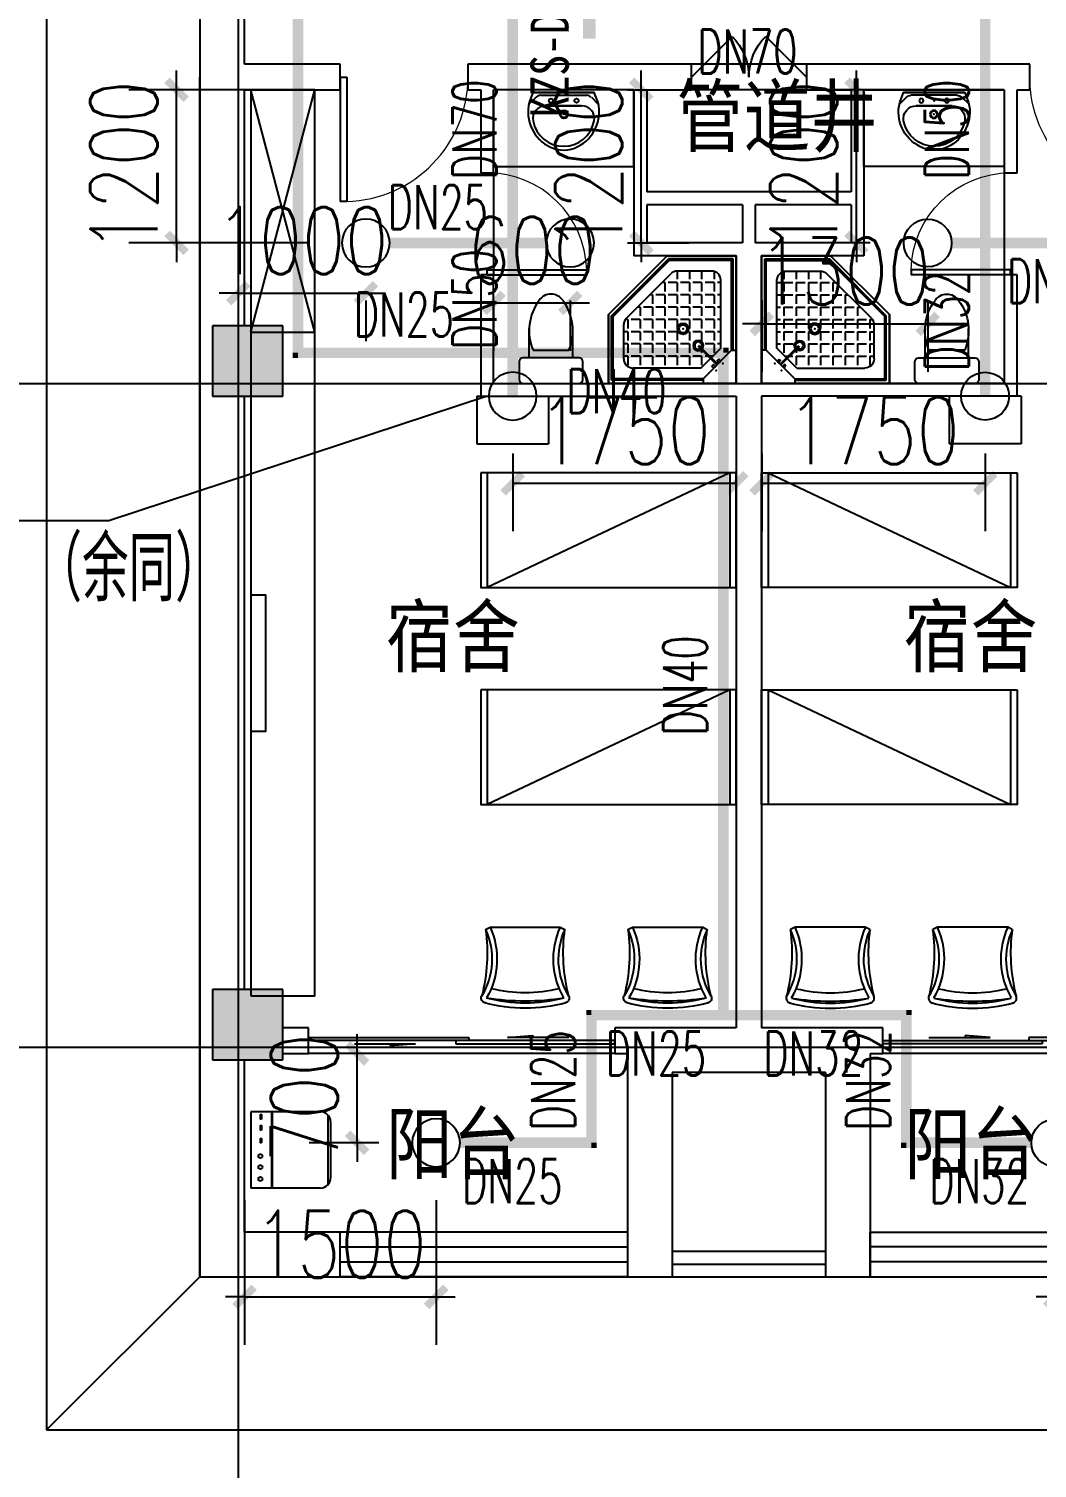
# Model space of a CAD drawing. Extents: x 0 to 2838408, y -923048 to 203859.
# Drawn here: x 2679623 to 2687520, y -270792 to -259514 of the extents above; entities that cross this region are included whole.
import ezdxf
from ezdxf.enums import TextEntityAlignment as Align

# ---------------------------------------------------------------- set-up
doc = ezdxf.new("R2010")
doc.units = 0
doc.header["$LTSCALE"] = 1000
for name, color, linetype in [('A-Fixt', 81, 'Continuous'), ('CLAYER', 7, 'Continuous'), ('COLUMN', 9, 'Continuous'), ('DIM_喷淋', 3, 'Continuous'), ('DOOR_FIRE', 4, 'Continuous'), ('DOTE', 8, 'Continuous'), ('E2-栏杆', 92, 'Continuous'), ('EQUIP_喷头', 7, 'Continuous'), ('GROUND', 2, 'Continuous'), ('PIPE-喷淋', 6, 'Continuous'), ('PIPE-废水', 31, 'Continuous'), ('PUB_HATCH', 8, 'Continuous'), ('PUB_TEXT', 7, 'Continuous'), ('TEXT_喷淋', 7, 'Continuous'), ('TEXT_废水', 7, 'Continuous'), ('TWT_DIM', 3, 'Continuous'), ('WALL', 9, 'Continuous'), ('WINDOW', 4, 'Continuous'), ('XREF', 8, 'Continuous'), ('抗震支吊架', 2, 'Continuous'), ('洁具', 213, 'Continuous'), ('配景', 3, 'Continuous')]:
    doc.layers.add(name, color=color, linetype=linetype)
doc.styles.add('_TCH_DIM', font='SIMPLEX', dxfattribs={"bigfont": 'GBCBIG'})
doc.styles.add('_TCH_DIM_T3', font='SIMPLEX', dxfattribs={"width": 0.75, "bigfont": 'HZTXT'})
doc.styles.add('_TWT_PIPEDN', font='SIMPLEX', dxfattribs={"width": 0.8, "height": 2.3, "bigfont": 'HZTXT'})
doc.styles.add('kzcad', font='', dxfattribs={"width": 0.8})
doc.styles.get("Standard").update_dxf_attribs({"font": 'geniso.shx', "bigfont": 'hztxt.shx'})
doc.styles.get('kzcad').set_extended_font_data('SimSun')
doc.dimstyles.new('_TWT_ARCH&&150', dxfattribs={"dimtxt": 525, "dimasz": 150, "dimexe": 375, "dimexo": 450, "dimgap": 150, "dimtad": 1, "dimdec": 0, "dimzin": 0, "dimdsep": 46, "dimtxsty": '_TCH_DIM_T3', "dimblk": 'ARCHTICK', "dimcen": 0.09, "dimclrt": 7, "dimazin": 2, "dimtfac": 1, "dimtdec": 0, "dimtix": 1, "dimtmove": 2, "dimatfit": 3, "dimfxl": 1, "dimtolj": 1, "dimtzin": 0, "dimarcsym": 0})

# ---------------------------------------------------------------- blocks, each defined once
blk = doc.blocks.new('1F平面-CAD导入_dwg_Drawing4_t3_dwg_$plan$00001613-474159-1F-927810-1F')
at = {"layer": '洁具'}
for p, q in [((-30, 250), (-170, 250)), ((-200, 170), (-430, 170)), ((-260, -140), (-260, 140)), ((-200, -170), (-200, -220)), ((-170, -250), (-30, -250))]:
    blk.add_line(p, q, dxfattribs=at)
for points in [[(-200, 220), (-200, 170), (-200, -170), (-430, -170)], [(0, -220), (0, 220)]]:
    blk.add_lwpolyline(points, dxfattribs=at)
for centre, radius, start, end in [((-170, 220), 30, 90, 180), ((-30, 220), 30, 0, 90), ((-413, -227), 398, 67.4505, 126.6381), ((-590, 0), 110, 123.4509, 236.5491), ((-413, 227), 398, 233.3619, 292.5495), ((-170, -220), 30, 180, 270), ((-30, -220), 30, 270, 0)]:
    blk.add_arc(centre, radius, start, end, dxfattribs=at)
blk = doc.blocks.new('$lvtry$00000169')
at = {"color": 0}
for p, q in [((259, -36), (259, 0)), ((259, -36), (36, -259)), ((259, -24), (976, -24)), ((259, -36), (964, -36)), ((964, -36), (976, -24)), ((964, -36), (964, -525)), ((976, -24), (976, -530)), ((276, -120), (120, -276)), ((144, -151), (291, -298)), ((151, -144), (298, -291)), ((183, -213), (205, -213)), ((220, -213), (243, -213)), ((270, -213), (270, -143)), ((270, -213), (340, -213)), ((276, -120), (808, -120)), ((366, -213), (366, -143)), ((366, -213), (436, -213)), ((462, -213), (462, -143)), ((462, -213), (532, -213)), ((558, -213), (558, -143)), ((558, -213), (628, -213)), ((655, -213), (655, -143)), ((655, -213), (725, -213)), ((751, -213), (751, -143)), ((751, -213), (821, -213)), ((847, -213), (847, -143)), ((847, -213), (880, -213)), ((880, -192), (880, -460)), ((36, -259), (0, -259)), ((24, -259), (24, -976)), ((36, -259), (36, -964)), ((120, -276), (120, -808)), ((120, -309), (147, -309)), ((173, -309), (173, -239)), ((173, -309), (243, -309)), ((173, -405), (173, -335)), ((270, -263), (270, -239)), ((270, -405), (270, -335)), ((334, -309), (340, -309)), ((366, -309), (366, -239)), ((366, -309), (436, -309)), ((366, -405), (366, -335)), ((462, -309), (462, -239)), ((462, -309), (532, -309)), ((462, -405), (462, -335)), ((558, -309), (558, -239)), ((558, -309), (628, -309)), ((558, -405), (558, -335)), ((655, -309), (655, -239)), ((655, -309), (725, -309)), ((655, -405), (655, -335)), ((751, -309), (751, -239)), ((751, -309), (821, -309)), ((751, -405), (751, -335)), ((847, -309), (847, -239)), ((847, -309), (880, -309)), ((847, -405), (847, -335)), ((120, -405), (147, -405)), ((173, -405), (243, -405)), ((173, -501), (173, -431)), ((270, -405), (340, -405)), ((270, -501), (270, -431)), ((366, -405), (379, -405)), ((366, -501), (366, -431)), ((462, -405), (532, -405)), ((462, -501), (462, -431)), ((558, -405), (628, -405)), ((558, -501), (558, -431)), ((655, -405), (725, -405)), ((655, -501), (655, -431)), ((751, -405), (821, -405)), ((751, -501), (751, -431)), ((847, -405), (880, -405)), ((847, -501), (847, -431)), ((120, -501), (147, -501)), ((173, -501), (243, -501)), ((173, -598), (173, -528)), ((270, -501), (340, -501)), ((270, -598), (270, -528)), ((366, -501), (436, -501)), ((366, -598), (366, -528)), ((462, -501), (532, -501)), ((462, -598), (462, -528)), ((859, -511), (511, -859)), ((964, -525), (525, -964)), ((976, -530), (530, -976)), ((558, -501), (628, -501)), ((558, -598), (558, -528)), ((655, -501), (725, -501)), ((655, -598), (655, -528)), ((751, -501), (821, -501)), ((751, -598), (751, -528)), ((847, -501), (867, -501)), ((964, -525), (976, -530)), ((120, -598), (147, -598)), ((173, -598), (243, -598)), ((173, -694), (173, -624)), ((270, -598), (340, -598)), ((270, -694), (270, -624)), ((366, -598), (436, -598)), ((366, -694), (366, -624)), ((462, -598), (532, -598)), ((462, -694), (462, -624)), ((558, -598), (628, -598)), ((558, -694), (558, -624)), ((655, -598), (725, -598)), ((655, -694), (655, -624)), ((751, -598), (773, -598)), ((120, -694), (147, -694)), ((173, -694), (243, -694)), ((173, -790), (173, -720)), ((270, -694), (340, -694)), ((270, -790), (270, -720)), ((366, -694), (436, -694)), ((366, -790), (366, -720)), ((462, -694), (532, -694)), ((462, -790), (462, -720)), ((558, -694), (628, -694)), ((558, -790), (558, -720)), ((655, -694), (676, -694)), ((120, -790), (147, -790)), ((173, -790), (243, -790)), ((173, -878), (173, -816)), ((192, -880), (460, -880)), ((270, -790), (340, -790)), ((270, -880), (270, -816)), ((366, -790), (436, -790)), ((366, -880), (366, -816)), ((462, -790), (532, -790)), ((462, -880), (462, -816)), ((558, -790), (580, -790)), ((36, -964), (24, -976)), ((24, -976), (530, -976)), ((36, -964), (525, -964)), ((525, -964), (530, -976))]:
    blk.add_line(p, q, dxfattribs=at)
blk.add_lwpolyline([(0, 0), (0, -1000), (540, -1000), (1000, -540), (1000, 0)], close=True)
for points in [[(0, 0), (0, -1000)], [(0, 0), (1000, 0)], [(1000, 0), (1000, -540)], [(136, -190), (148, -178), (132, -162), (121, -174)], [(190, -136), (178, -148), (162, -132), (174, -121)], [(1000, -540), (540, -1000)], [(0, -1000), (540, -1000)]]:
    blk.add_lwpolyline(points, close=True, dxfattribs=at)
for radius in [43.8, 31.1]:
    blk.add_circle((416, -428), radius, dxfattribs=at)
for centre, radius, start, end in [((808, -192), 72, 0, 90), ((296, -296), 40.6, 142.583, 128.4197), ((296, -296), 28.6, 145.828, 125.6599), ((808, -460), 72, 315, 0), ((192, -808), 72, 180, 270), ((460, -808), 72, 270, 315)]:
    blk.add_arc(centre, radius, start, end, dxfattribs=at)
for p in [(156, -102, 0), (103, -156, 0), (416, -428, 0)]:
    blk.add_point(p, dxfattribs=at)
blk = doc.blocks.new('$lvtry$00000178')
at = {"color": 0}
for p, q in [((-238, 0), (238, 0)), ((-214, -36), (-272, -91)), ((-180, -23), (180, -23)), ((-142, -105), (140, -105)), ((140, -105), (-142, -105)), ((216, -37), (268, -91))]:
    blk.add_line(p, q, dxfattribs=at)
blk.add_lwpolyline([(-104, -430, 0.224698), (110, -425, 0.348046), (269, -79), (239, 0), (-241, 0), (-271, -79, 0.356844)], format="xyb", close=True, dxfattribs=at)
for centre, radius in [((-100, -65), 16.3), ((100, -65), 16.3), ((1, -172), 31.6)]:
    blk.add_circle(centre, radius, dxfattribs=at)
at = {"color": 0, "lineweight": 13}
blk.add_circle((1, -172), 23, dxfattribs=at)
at = {"color": 0}
for centre, radius, start, end in [((-142, -205), 100, 90, 190.5602), ((-180, -73), 50, 90, 133.181), ((140, -205), 100, 349.4398, 90), ((180, -73), 50, 44.5607, 90), ((-1, -179), 243, 190.5602, 349.4398)]:
    blk.add_arc(centre, radius, start, end, dxfattribs=at)
for p in [(0, -65), (1, -172)]:
    blk.add_point(p, dxfattribs=at)
blk = doc.blocks.new('A$C70365C93')
at = {"layer": '洁具'}
blk.add_lwpolyline([(-1900, 2300), (-1900, 1700), (-800, 1700), (-800, 2300)], close=True, dxfattribs=at)
blk.add_blockref('$lvtry$00000178', (-1350, 2280), dxfattribs=at)
at = {"layer": '洁具', "rotation": 180}
blk.add_blockref('$lvtry$00000169', (0, 0), dxfattribs=at)
at = {"layer": '洁具', "extrusion": (0, 0, -1), "xscale": -1, "zscale": -1, "rotation": 90}
blk.add_blockref('1F平面-CAD导入_dwg_Drawing4_t3_dwg_$plan$00001613-474159-1F-927810-1F', (1450, 0), dxfattribs=at)
blk = doc.blocks.new('单人床')
at = {"layer": 'A-Fixt'}
for p, q in [((47774, 13973), (48674, 13973)), ((47774, 12073), (48674, 13973)), ((47774, 12073), (48674, 12073))]:
    blk.add_line(p, q, dxfattribs=at)
blk.add_lwpolyline([(47774, 14023), (48674, 14023), (48674, 12023), (47774, 12023), (47774, 14023)], dxfattribs=at)
blk = doc.blocks.new('CH_AP01')
for p, q in [((-311, 17), (-275, 0)), ((-275, 0), (275, 0)), ((275, 0), (311, 17))]:
    blk.add_line(p, q)
for centre, radius, start, end in [((-307, 555), 37.8, 100.1859, 202.8359), ((0, -579), 1213, 74.7104, 105.2896), ((0, -579), 1173, 75.0287, 104.9713), ((0, -1278), 1857, 80.611, 99.389), ((307, 555), 37.8, 337.1641, 79.8141), ((-1658, 202), 1360, 352.1659, 14.4283), ((-824, 250), 563, 335.5038, 31.0903), ((-824, 250), 603, 335.5038, 30.2691), ((0, -579), 1093, 75.8767, 104.1233), ((824, 250), 603, 149.7309, 204.4962), ((824, 250), 563, 148.9097, 204.4962), ((1658, 202), 1360, 165.5717, 187.8341)]:
    blk.add_arc(centre, radius, start, end)
blk = doc.blocks.new('A$C61295E98')
at = {"color": 3}
for p, q in [((544, 598), (0, 598)), ((0, 598), (0, 0)), ((161, 598), (161, 0)), ((170, 0), (170, 598)), ((603, 572), (603, 26)), ((624, 518), (624, 80)), ((544, 0), (0, 0))]:
    blk.add_line(p, q, dxfattribs=at)
for points in [[(82, 540), (75, 540), (75, 577), (82, 577)], [(82, 453), (75, 453), (75, 490), (82, 490)], [(82, 353), (75, 353), (75, 389), (82, 389)]]:
    blk.add_lwpolyline(points, close=True, dxfattribs=at)
for centre in [(74, 250), (74, 164), (74, 71)]:
    blk.add_circle(centre, 15.7, dxfattribs=at)
for centre, start, end in [((544, 518), 360, 90), ((544, 80), 270, 0)]:
    blk.add_arc(centre, 80, start, end, dxfattribs=at)
blk = doc.blocks.new('宿舍')
at = {"layer": 'A-Fixt'}
for p, q in [((47854, 13802), (48354, 15702)), ((48354, 13802), (47854, 15702)), ((47854, 13802), (48354, 13802))]:
    blk.add_line(p, q, dxfattribs=at)
for points in [[(47854, 8602), (48354, 8602), (48354, 15702), (47854, 15702)], [(47854, 10676), (47970, 10676), (47970, 11743), (47854, 11743)]]:
    blk.add_lwpolyline(points, close=True, dxfattribs=at)
at = {"xscale": -1, "rotation": 90}
for p in [(63677, 60475), (63677, 58775)]:
    blk.add_blockref('单人床', p, dxfattribs=at)
at = {"layer": 'A-Fixt', "xscale": -1, "rotation": 180}
for p in [(50002, 9140), (51117, 9140)]:
    blk.add_blockref('CH_AP01', p, dxfattribs=at)
at = {"layer": '配景', "color": 252}
blk.add_blockref('A$C61295E98', (47854, 7097), dxfattribs=at)
blk = doc.blocks.new('$DorLib2D$00000116')
at = {"color": 0}
for p, q in [((-0.5, 0), (-0.146, 0.354)), ((0.5, 0), (0.146, 0.354))]:
    blk.add_line(p, q, dxfattribs=at)
for centre, start, end in [((-0.5, 0), 0, 45), ((0.5, 0), 135, 180)]:
    blk.add_arc(centre, 0.5, start, end, dxfattribs=at)
blk = doc.blocks.new('$DorLib2D$00000001')
for p, q in [((0.45, 0.975), (0.5, 0.975)), ((0.45, 0), (0.45, 0.975)), ((0.5, 0), (0.5, 0.975)), ((0.5, 0), (0.45, 0))]:
    blk.add_line(p, q)
at = {"lineweight": 13}
blk.add_arc((0.475, 0), 0.975, 91.4693, 180, dxfattribs=at)
blk = doc.blocks.new('$WINLIB2D$00000001')
at = {"color": 0}
for points in [[(-0.5, 0.5), (-0.5, -0.5)], [(-0.5, 0.5), (0.5, 0.5)], [(0.5, -0.5), (0.5, 0.5)], [(0.5, 0.1667), (-0.5, 0.1667)], [(0.5, -0.1667), (-0.5, -0.1667)], [(-0.5, -0.5), (0.5, -0.5)]]:
    blk.add_lwpolyline(points, dxfattribs=at)
blk = doc.blocks.new('$DorLib2D$00000131')
at = {"color": 0, "linetype": 'Continuous'}
for p, q in [((0.15, 0.125), (0.2319, 0.1973)), ((0.2319, 0.1973), (0.2319, 0.125)), ((-0.5, 0.125), (-0.5, 0)), ((0.0192, 0.125), (-0.5, 0.125)), ((0.0192, 0), (0.0192, 0.125)), ((0.35, 0.125), (0.15, 0.125)), ((-0.5, 0), (0.0192, 0)), ((-0.024, 0), (0.5, 0)), ((-0.024, -0.125), (-0.024, 0)), ((0.5, 0), (0.5, -0.125)), ((-0.35, -0.125), (-0.15, -0.125)), ((-0.2319, -0.1973), (-0.2319, -0.125)), ((-0.15, -0.125), (-0.2319, -0.1973)), ((0.5, -0.125), (-0.024, -0.125))]:
    blk.add_line(p, q, dxfattribs=at)
blk = doc.blocks.new('1F1')
at = {"layer": 'PUB_HATCH'}
for points in [[(2345566.7, -261842.2), (2345016.7, -261842.2), (2345016.7, -262392.2), (2345566.7, -262392.2)], [(2345566.7, -267042.2), (2345016.7, -267042.2), (2345016.7, -267592.2), (2345566.7, -267592.2)]]:
    blk.add_hatch(color=256, dxfattribs=at).paths.add_polyline_path(points)
at = {"layer": 'COLUMN'}
for p, q in [((2345566.7, -261842.2), (2345016.7, -261842.2)), ((2345016.7, -261842.2), (2345016.7, -262392.2)), ((2345566.7, -262392.2), (2345566.7, -261842.2)), ((2345016.7, -262392.2), (2345566.7, -262392.2)), ((2345566.7, -267042.2), (2345016.7, -267042.2)), ((2345016.7, -267042.2), (2345016.7, -267592.2)), ((2345566.7, -267592.2), (2345566.7, -267042.2)), ((2345016.7, -267592.2), (2345566.7, -267592.2))]:
    blk.add_line(p, q, dxfattribs=at)
at = {"layer": 'DOOR_FIRE'}
for p, q in [((2349666.7, -259792.2), (2348766.7, -259792.2)), ((2349666.7, -259992.2), (2348766.7, -259992.2))]:
    blk.add_line(p, q, dxfattribs=at)
at = {"layer": 'DOTE'}
for p, q in [((2345216.7, -187892.2), (2345216.7, -271092.2)), ((2343216.7, -262292.2), (2453916.7, -262292.2)), ((2343216.7, -267492.2), (2453916.7, -267492.2))]:
    blk.add_line(p, q, dxfattribs=at)
at = {"layer": 'E2-栏杆'}
for points in [[(2348616.7, -269092.2), (2349816.7, -269092.2)], [(2348616.7, -269192.2), (2349816.7, -269192.2)]]:
    blk.add_lwpolyline(points, dxfattribs=at)
at = {"layer": 'GROUND'}
for p, q in [((2343716.7, -256092.2), (2343716.7, -270492.2)), ((2344916.7, -257292.2), (2344916.7, -269292.2)), ((2344916.7, -269292.2), (2343716.7, -270492.2)), ((2344916.7, -269292.2), (2388316.7, -269292.2)), ((2343716.7, -270492.2), (2388316.7, -270492.2))]:
    blk.add_line(p, q, dxfattribs=at)
at = {"layer": 'WALL'}
for p, q in [((2344916.7, -259392.2), (2344916.7, -259892.2)), ((2345266.7, -259792.2), (2345266.7, -259392.2)), ((2346016.7, -259792.2), (2345266.7, -259792.2)), ((2346016.7, -259992.2), (2346016.7, -259792.2)), ((2347116.7, -259792.2), (2347016.7, -259792.2)), ((2347016.7, -259792.2), (2347016.7, -259992.2)), ((2348316.7, -259792.2), (2347116.7, -259792.2)), ((2348766.7, -259792.2), (2348316.7, -259792.2)), ((2348766.7, -259992.2), (2348766.7, -259792.2)), ((2350116.7, -259792.2), (2349666.7, -259792.2)), ((2349666.7, -259792.2), (2349666.7, -259992.2)), ((2351316.7, -259792.2), (2350116.7, -259792.2)), ((2351416.7, -259792.2), (2351316.7, -259792.2)), ((2351416.7, -259992.2), (2351416.7, -259792.2)), ((2344916.7, -262117.2), (2344916.7, -259892.2)), ((2345266.7, -261842.2), (2345266.7, -259992.2)), ((2345266.7, -259992.2), (2346016.7, -259992.2)), ((2347016.7, -259992.2), (2347116.7, -259992.2)), ((2347116.7, -259992.2), (2347116.7, -260642.2)), ((2348316.7, -259992.2), (2347216.7, -259992.2)), ((2347216.7, -260642.2), (2347216.7, -259992.2)), ((2348316.7, -259992.2), (2348316.7, -260792.2)), ((2348416.7, -259992.2), (2348766.7, -259992.2)), ((2348416.7, -259992.2), (2348416.7, -260792.2)), ((2349666.7, -259992.2), (2350016.7, -259992.2)), ((2350016.7, -259992.2), (2350016.7, -260792.2)), ((2351216.7, -259992.2), (2350116.7, -259992.2)), ((2350116.7, -259992.2), (2350116.7, -260792.2)), ((2351216.7, -259992.2), (2351216.7, -260642.2)), ((2351316.7, -260642.2), (2351316.7, -259992.2)), ((2351316.7, -259992.2), (2351416.7, -259992.2)), ((2347116.7, -260642.2), (2347216.7, -260642.2)), ((2351216.7, -260642.2), (2351316.7, -260642.2)), ((2348316.7, -260792.2), (2348316.7, -261292.2)), ((2349216.7, -260792.2), (2348416.7, -260792.2)), ((2350016.7, -260792.2), (2349216.7, -260792.2)), ((2350116.7, -260792.2), (2350116.7, -261292.2)), ((2349166.7, -260892.2), (2348416.7, -260892.2)), ((2348416.7, -260892.2), (2348416.7, -261192.2)), ((2349166.7, -260892.2), (2349166.7, -261192.2)), ((2350016.7, -260892.2), (2349266.7, -260892.2)), ((2349266.7, -260892.2), (2349266.7, -261192.2)), ((2350016.7, -260892.2), (2350016.7, -261192.2)), ((2349166.7, -261192.2), (2348416.7, -261192.2)), ((2350016.7, -261192.2), (2349266.7, -261192.2)), ((2349116.7, -261292.2), (2348316.7, -261292.2)), ((2349116.7, -261292.2), (2349116.7, -262292.2)), ((2349316.7, -261292.2), (2349316.7, -262292.2)), ((2350116.7, -261292.2), (2349316.7, -261292.2)), ((2347216.7, -261442.2), (2347116.7, -261442.2)), ((2347116.7, -261442.2), (2347116.7, -262392.2)), ((2347216.7, -262292.2), (2347216.7, -261442.2)), ((2351316.7, -261442.2), (2351216.7, -261442.2)), ((2351216.7, -261442.2), (2351216.7, -262292.2)), ((2351316.7, -262392.2), (2351316.7, -261442.2)), ((2344916.7, -267492.2), (2344916.7, -262117.2)), ((2347216.7, -262292.2), (2349116.7, -262292.2)), ((2351216.7, -262292.2), (2349316.7, -262292.2)), ((2345266.7, -267042.2), (2345266.7, -262392.2)), ((2347116.7, -262392.2), (2349116.7, -262392.2)), ((2349116.7, -262392.2), (2349116.7, -267342.2)), ((2351316.7, -262392.2), (2349316.7, -262392.2)), ((2349316.7, -262392.2), (2349316.7, -267342.2)), ((2345766.7, -267342.2), (2345566.7, -267342.2)), ((2345766.7, -267542.2), (2345766.7, -267342.2)), ((2348516.7, -267342.2), (2348166.7, -267342.2)), ((2348166.7, -267342.2), (2348166.7, -267542.2)), ((2349116.7, -267342.2), (2348516.7, -267342.2)), ((2349916.7, -267342.2), (2349316.7, -267342.2)), ((2350266.7, -267342.2), (2349916.7, -267342.2)), ((2350266.7, -267542.2), (2350266.7, -267342.2)), ((2344916.7, -269292.2), (2344916.7, -267492.2)), ((2345266.7, -268942.2), (2345266.7, -267592.2)), ((2345566.7, -267542.2), (2345766.7, -267542.2)), ((2348166.7, -267542.2), (2348266.7, -267542.2)), ((2348266.7, -267542.2), (2348266.7, -268942.2)), ((2350166.7, -267542.2), (2350166.7, -268942.2)), ((2350166.7, -267542.2), (2350266.7, -267542.2)), ((2349216.7, -267692.2), (2348616.7, -267692.2)), ((2348616.7, -267692.2), (2348616.7, -269292.2)), ((2349816.7, -267692.2), (2349216.7, -267692.2)), ((2349816.7, -267692.2), (2349816.7, -269292.2)), ((2346016.7, -268942.2), (2345266.7, -268942.2)), ((2346016.7, -269292.2), (2346016.7, -268942.2)), ((2348266.7, -268942.2), (2348266.7, -269292.2)), ((2350166.7, -269292.2), (2350166.7, -268942.2)), ((2344916.7, -269292.2), (2346016.7, -269292.2)), ((2348266.7, -269292.2), (2348616.7, -269292.2)), ((2349816.7, -269292.2), (2350166.7, -269292.2))]:
    blk.add_line(p, q, dxfattribs=at)
at = {"layer": 'WINDOW'}
for p, q in [((2347216.7, -260642.2), (2347216.7, -261442.2)), ((2351216.7, -260642.2), (2351216.7, -261442.2)), ((2348166.7, -267542.2), (2345766.7, -267542.2)), ((2352666.7, -267542.2), (2350266.7, -267542.2))]:
    blk.add_line(p, q, dxfattribs=at)
for name, p in [('宿舍', (2297462.9, -275693.9)), ('A$C70365C93', (2349116.7, -262292.2))]:
    blk.add_blockref(name, p)
at = {"xscale": -1}
for name, p in [('A$C70365C93', (2349316.7, -262292.2)), ('宿舍', (2400970.6, -275693.9))]:
    blk.add_blockref(name, p, dxfattribs=at)
at = {"layer": 'DOOR_FIRE', "xscale": 900, "yscale": -900, "zscale": 200, "rotation": 179.9999999994664}
blk.add_blockref('$DorLib2D$00000116', (2349216.7, -259892.2), dxfattribs=at)
at = {"layer": 'WINDOW', "yscale": -1000}
for p, xscale, zscale in [((2346516.7, -259892.2), -1000, -1000), ((2351916.7, -259892.2), 1000, 1000)]:
    blk.add_blockref('$DorLib2D$00000001', p, dxfattribs=dict(at, xscale=xscale, zscale=zscale))
at = {"layer": 'WINDOW'}
for name, p, xscale, yscale, zscale, rotation in [('$DorLib2D$00000001', (2347166.7, -261042.2), 800, 800, 800, 269.9999999994664), ('$DorLib2D$00000001', (2351266.7, -261042.2), 800, -800, 800, 269.9999999994664), ('$DorLib2D$00000131', (2346966.7, -267442.2), 2400, 200, 2400, 180), ('$DorLib2D$00000131', (2351466.7, -267442.2), -2400, 200, -2400, 180), ('$WINLIB2D$00000001', (2347141.7, -269117.2), 2249.999999993481, -350, 2249.999999993481, 179.999999999999), ('$WINLIB2D$00000001', (2351291.7, -269117.2), -2249.999999993481, -350, -2249.999999993481, 180)]:
    blk.add_blockref(name, p, dxfattribs=dict(at, xscale=xscale, yscale=yscale, zscale=zscale, rotation=rotation))
at = {"layer": 'CLAYER'}
blk.add_text('管道井', height=525, dxfattribs=at).set_placement((2348649.1, -260479.2))
at = {"layer": 'PUB_TEXT'}
for s, p in [('宿舍', (2346373.5, -264556)), ('宿舍', (2350427.9, -264556)), ('阳台', (2346373.5, -268530.2)), ('阳台', (2350433.9, -268530.2))]:
    blk.add_text(s, height=525, dxfattribs=at).set_placement(p)
blk = doc.blocks.new('_ArchTick')
at = {"color": 0, "linetype": 'ByBlock', "const_width": 0.4}
blk.add_lwpolyline([(-0.5, -0.5), (0.5, 0.5)], dxfattribs=at)
blk = doc.blocks.new('*D1379')
at = {"layer": 'Defpoints', "color": 0, "linetype": 'ByBlock', "transparency": 16777216}
for p in [(2685363, -261192), (2686663, -261192), (2686663, -261826)]:
    blk.add_point(p, dxfattribs=at)
at = {"layer": 'TWT_DIM', "color": 0, "linetype": 'ByBlock', "lineweight": -2, "transparency": 16777216}
for p, q in [((2685363, -261642), (2685363, -262201)), ((2686663, -261642), (2686663, -262201)), ((2685363, -261826), (2685213, -261826)), ((2685363, -261826), (2686663, -261826)), ((2686663, -261826), (2686813, -261826))]:
    blk.add_line(p, q, dxfattribs=at)
at = {"layer": 'TWT_DIM', "color": 0, "linetype": 'ByBlock', "lineweight": -2, "transparency": 16777216, "xscale": 150, "yscale": 150, "zscale": 150}
blk.add_blockref('_ArchTick', (2685363, -261826), dxfattribs=at)
at = {"layer": 'TWT_DIM', "color": 0, "linetype": 'ByBlock', "lineweight": -2, "transparency": 16777216, "xscale": 150, "yscale": 150, "zscale": 150, "rotation": 180}
blk.add_blockref('_ArchTick', (2686663, -261826), dxfattribs=at)
at = {"layer": 'TWT_DIM', "color": 7, "linetype": 'ByBlock', "transparency": 16777216, "insert": (2686013, -261413), "char_height": 525, "attachment_point": 5, "style": '_TCH_DIM_T3'}
blk.add_mtext('\\A1;1300', dxfattribs=at)
blk = doc.blocks.new('*D1424')
at = {"layer": 'Defpoints', "color": 0, "linetype": 'ByBlock', "transparency": 16777216}
for p in [(2687663, -268242), (2689163, -268242), (2689163, -269450)]:
    blk.add_point(p, dxfattribs=at)
at = {"layer": 'TWT_DIM', "color": 0, "linetype": 'ByBlock', "lineweight": -2, "transparency": 16777216}
for p, q in [((2687663, -268692), (2687663, -269825)), ((2689163, -268692), (2689163, -269825)), ((2687663, -269450), (2687513, -269450)), ((2687663, -269450), (2689163, -269450)), ((2689163, -269450), (2689313, -269450))]:
    blk.add_line(p, q, dxfattribs=at)
at = {"layer": 'TWT_DIM', "color": 0, "linetype": 'ByBlock', "lineweight": -2, "transparency": 16777216, "xscale": 150, "yscale": 150, "zscale": 150}
blk.add_blockref('_ArchTick', (2687663, -269450), dxfattribs=at)
at = {"layer": 'TWT_DIM', "color": 0, "linetype": 'ByBlock', "lineweight": -2, "transparency": 16777216, "xscale": 150, "yscale": 150, "zscale": 150, "rotation": 180}
blk.add_blockref('_ArchTick', (2689163, -269450), dxfattribs=at)
at = {"layer": 'TWT_DIM', "color": 7, "linetype": 'ByBlock', "transparency": 16777216, "insert": (2688413, -269037), "char_height": 525, "attachment_point": 5, "style": '_TCH_DIM_T3'}
blk.add_mtext('\\A1;1500', dxfattribs=at)
blk = doc.blocks.new('*D1426')
at = {"layer": 'Defpoints', "color": 0, "linetype": 'ByBlock', "transparency": 16777216}
for p in [(2681313, -268242), (2682813, -268242), (2682813, -269450)]:
    blk.add_point(p, dxfattribs=at)
at = {"layer": 'TWT_DIM', "color": 0, "linetype": 'ByBlock', "lineweight": -2, "transparency": 16777216}
for p, q in [((2681313, -268692), (2681313, -269825)), ((2682813, -268692), (2682813, -269825)), ((2681313, -269450), (2681163, -269450)), ((2681313, -269450), (2682813, -269450)), ((2682813, -269450), (2682963, -269450))]:
    blk.add_line(p, q, dxfattribs=at)
at = {"layer": 'TWT_DIM', "color": 0, "linetype": 'ByBlock', "lineweight": -2, "transparency": 16777216, "xscale": 150, "yscale": 150, "zscale": 150}
blk.add_blockref('_ArchTick', (2681313, -269450), dxfattribs=at)
at = {"layer": 'TWT_DIM', "color": 0, "linetype": 'ByBlock', "lineweight": -2, "transparency": 16777216, "xscale": 150, "yscale": 150, "zscale": 150, "rotation": 180}
blk.add_blockref('_ArchTick', (2682813, -269450), dxfattribs=at)
at = {"layer": 'TWT_DIM', "color": 7, "linetype": 'ByBlock', "transparency": 16777216, "insert": (2682063, -269037), "char_height": 525, "attachment_point": 5, "style": '_TCH_DIM_T3'}
blk.add_mtext('\\A1;1500', dxfattribs=at)
blk = doc.blocks.new('*D1427')
at = {"layer": 'Defpoints', "color": 0, "linetype": 'ByBlock', "transparency": 16777216}
for p in [(2682194, -267542), (2682813, -267542), (2682813, -268242)]:
    blk.add_point(p, dxfattribs=at)
at = {"layer": 'TWT_DIM', "color": 0, "linetype": 'ByBlock', "lineweight": -2, "transparency": 16777216}
for p, q in [((2682194, -267542), (2682194, -267392)), ((2682363, -267542), (2681819, -267542)), ((2682194, -268242), (2682194, -267542)), ((2682363, -268242), (2681819, -268242)), ((2682194, -268242), (2682194, -268392))]:
    blk.add_line(p, q, dxfattribs=at)
at = {"layer": 'TWT_DIM', "color": 0, "linetype": 'ByBlock', "lineweight": -2, "transparency": 16777216, "xscale": 150, "yscale": 150, "zscale": 150}
for p, rotation in [((2682194, -267542), 270), ((2682194, -268242), 90)]:
    blk.add_blockref('_ArchTick', p, dxfattribs=dict(at, rotation=rotation))
at = {"layer": 'TWT_DIM', "color": 7, "linetype": 'ByBlock', "transparency": 16777216, "insert": (2681781, -267892), "char_height": 525, "attachment_point": 5, "rotation": 90, "style": '_TCH_DIM_T3'}
blk.add_mtext('\\A1;700', dxfattribs=at)
blk = doc.blocks.new('*D1436')
at = {"layer": 'Defpoints', "color": 0, "linetype": 'ByBlock', "transparency": 16777216}
for p in [(2685363, -262392), (2687113, -262392), (2687113, -263075)]:
    blk.add_point(p, dxfattribs=at)
at = {"layer": 'TWT_DIM', "color": 0, "linetype": 'ByBlock', "lineweight": -2, "transparency": 16777216}
for p, q in [((2685363, -262842), (2685363, -263450)), ((2687113, -262842), (2687113, -263450)), ((2685363, -263075), (2687113, -263075))]:
    blk.add_line(p, q, dxfattribs=at)
at = {"layer": 'TWT_DIM', "color": 0, "linetype": 'ByBlock', "lineweight": -2, "transparency": 16777216, "xscale": 150, "yscale": 150, "zscale": 150, "rotation": 180}
blk.add_blockref('_ArchTick', (2685363, -263075), dxfattribs=at)
at = {"layer": 'TWT_DIM', "color": 0, "linetype": 'ByBlock', "lineweight": -2, "transparency": 16777216, "xscale": 150, "yscale": 150, "zscale": 150}
blk.add_blockref('_ArchTick', (2687113, -263075), dxfattribs=at)
at = {"layer": 'TWT_DIM', "color": 7, "linetype": 'ByBlock', "transparency": 16777216, "insert": (2686238, -262662), "char_height": 525, "attachment_point": 5, "style": '_TCH_DIM_T3'}
blk.add_mtext('\\A1;1750', dxfattribs=at)
blk = doc.blocks.new('*D1438')
at = {"layer": 'Defpoints', "color": 0, "linetype": 'ByBlock', "transparency": 16777216}
for p in [(2686105, -259992), (2686663, -259992), (2686663, -261192)]:
    blk.add_point(p, dxfattribs=at)
at = {"layer": 'TWT_DIM', "color": 0, "linetype": 'ByBlock', "lineweight": -2, "transparency": 16777216}
for p, q in [((2686105, -259992), (2686105, -259842)), ((2686213, -259992), (2685730, -259992)), ((2686105, -261192), (2686105, -259992)), ((2686213, -261192), (2685730, -261192)), ((2686105, -261192), (2686105, -261342))]:
    blk.add_line(p, q, dxfattribs=at)
at = {"layer": 'TWT_DIM', "color": 0, "linetype": 'ByBlock', "lineweight": -2, "transparency": 16777216, "xscale": 150, "yscale": 150, "zscale": 150}
for p, rotation in [((2686105, -259992), 270), ((2686105, -261192), 90)]:
    blk.add_blockref('_ArchTick', p, dxfattribs=dict(at, rotation=rotation))
at = {"layer": 'TWT_DIM', "color": 7, "linetype": 'ByBlock', "transparency": 16777216, "insert": (2685692, -260592), "char_height": 525, "attachment_point": 5, "rotation": 90, "style": '_TCH_DIM_T3'}
blk.add_mtext('\\A1;1200', dxfattribs=at)
blk = doc.blocks.new('*D1440')
at = {"layer": 'Defpoints', "color": 0, "linetype": 'ByBlock', "transparency": 16777216}
for p in [(2683413, -262392), (2685163, -262392), (2685163, -263075)]:
    blk.add_point(p, dxfattribs=at)
at = {"layer": 'TWT_DIM', "color": 0, "linetype": 'ByBlock', "lineweight": -2, "transparency": 16777216}
for p, q in [((2683413, -262842), (2683413, -263450)), ((2685163, -262842), (2685163, -263450)), ((2683413, -263075), (2685163, -263075))]:
    blk.add_line(p, q, dxfattribs=at)
at = {"layer": 'TWT_DIM', "color": 0, "linetype": 'ByBlock', "lineweight": -2, "transparency": 16777216, "xscale": 150, "yscale": 150, "zscale": 150, "rotation": 180}
blk.add_blockref('_ArchTick', (2683413, -263075), dxfattribs=at)
at = {"layer": 'TWT_DIM', "color": 0, "linetype": 'ByBlock', "lineweight": -2, "transparency": 16777216, "xscale": 150, "yscale": 150, "zscale": 150}
blk.add_blockref('_ArchTick', (2685163, -263075), dxfattribs=at)
at = {"layer": 'TWT_DIM', "color": 7, "linetype": 'ByBlock', "transparency": 16777216, "insert": (2684288, -262662), "char_height": 525, "attachment_point": 5, "style": '_TCH_DIM_T3'}
blk.add_mtext('\\A1;1750', dxfattribs=at)
blk = doc.blocks.new('*D1441')
at = {"layer": 'Defpoints', "color": 0, "linetype": 'ByBlock', "transparency": 16777216}
for p in [(2681263, -261192), (2682263, -261192), (2682263, -261586)]:
    blk.add_point(p, dxfattribs=at)
at = {"layer": 'TWT_DIM', "color": 0, "linetype": 'ByBlock', "lineweight": -2, "transparency": 16777216}
for p, q in [((2681263, -261586), (2681113, -261586)), ((2681263, -261586), (2682263, -261586)), ((2681263, -261642), (2681263, -261961)), ((2682263, -261586), (2682413, -261586)), ((2682263, -261642), (2682263, -261961))]:
    blk.add_line(p, q, dxfattribs=at)
at = {"layer": 'TWT_DIM', "color": 0, "linetype": 'ByBlock', "lineweight": -2, "transparency": 16777216, "xscale": 150, "yscale": 150, "zscale": 150}
blk.add_blockref('_ArchTick', (2681263, -261586), dxfattribs=at)
at = {"layer": 'TWT_DIM', "color": 0, "linetype": 'ByBlock', "lineweight": -2, "transparency": 16777216, "xscale": 150, "yscale": 150, "zscale": 150, "rotation": 180}
blk.add_blockref('_ArchTick', (2682263, -261586), dxfattribs=at)
at = {"layer": 'TWT_DIM', "color": 7, "linetype": 'ByBlock', "transparency": 16777216, "insert": (2681763, -261173), "char_height": 525, "attachment_point": 5, "style": '_TCH_DIM_T3'}
blk.add_mtext('\\A1;1000', dxfattribs=at)
blk = doc.blocks.new('*D1442')
at = {"layer": 'Defpoints', "color": 0, "linetype": 'ByBlock', "transparency": 16777216}
for p in [(2683263, -261192), (2683863, -261192), (2683863, -261662)]:
    blk.add_point(p, dxfattribs=at)
at = {"layer": 'TWT_DIM', "color": 0, "linetype": 'ByBlock', "lineweight": -2, "transparency": 16777216}
for p, q in [((2683263, -261642), (2683263, -262037)), ((2683863, -261642), (2683863, -262037)), ((2683263, -261662), (2683113, -261662)), ((2683263, -261662), (2683863, -261662)), ((2683863, -261662), (2684013, -261662))]:
    blk.add_line(p, q, dxfattribs=at)
at = {"layer": 'TWT_DIM', "color": 0, "linetype": 'ByBlock', "lineweight": -2, "transparency": 16777216, "xscale": 150, "yscale": 150, "zscale": 150}
blk.add_blockref('_ArchTick', (2683263, -261662), dxfattribs=at)
at = {"layer": 'TWT_DIM', "color": 0, "linetype": 'ByBlock', "lineweight": -2, "transparency": 16777216, "xscale": 150, "yscale": 150, "zscale": 150, "rotation": 180}
blk.add_blockref('_ArchTick', (2683863, -261662), dxfattribs=at)
at = {"layer": 'TWT_DIM', "color": 7, "linetype": 'ByBlock', "transparency": 16777216, "insert": (2683563, -261249), "char_height": 525, "attachment_point": 5, "style": '_TCH_DIM_T3'}
blk.add_mtext('\\A1;600', dxfattribs=at)
blk = doc.blocks.new('*D1443')
at = {"layer": 'Defpoints', "color": 0, "linetype": 'ByBlock', "transparency": 16777216}
for p in [(2683863, -259992), (2684420, -259992), (2683863, -261192)]:
    blk.add_point(p, dxfattribs=at)
at = {"layer": 'TWT_DIM', "color": 0, "linetype": 'ByBlock', "lineweight": -2, "transparency": 16777216}
for p, q in [((2684420, -259992), (2684420, -259842)), ((2684313, -259992), (2684795, -259992)), ((2684420, -261192), (2684420, -259992)), ((2684313, -261192), (2684795, -261192)), ((2684420, -261192), (2684420, -261342))]:
    blk.add_line(p, q, dxfattribs=at)
at = {"layer": 'TWT_DIM', "color": 0, "linetype": 'ByBlock', "lineweight": -2, "transparency": 16777216, "xscale": 150, "yscale": 150, "zscale": 150}
for p, rotation in [((2684420, -259992), 270), ((2684420, -261192), 90)]:
    blk.add_blockref('_ArchTick', p, dxfattribs=dict(at, rotation=rotation))
at = {"layer": 'TWT_DIM', "color": 7, "linetype": 'ByBlock', "transparency": 16777216, "insert": (2684008, -260592), "char_height": 525, "attachment_point": 5, "rotation": 90, "style": '_TCH_DIM_T3'}
blk.add_mtext('\\A1;1200', dxfattribs=at)
blk = doc.blocks.new('*D1444')
at = {"layer": 'Defpoints', "color": 0, "linetype": 'ByBlock', "transparency": 16777216}
for p in [(2680780, -259992), (2682263, -259992), (2682263, -261192)]:
    blk.add_point(p, dxfattribs=at)
at = {"layer": 'TWT_DIM', "color": 0, "linetype": 'ByBlock', "lineweight": -2, "transparency": 16777216}
for p, q in [((2680780, -259992), (2680780, -259842)), ((2681813, -259992), (2680405, -259992)), ((2680780, -261192), (2680780, -259992)), ((2681813, -261192), (2680405, -261192)), ((2680780, -261192), (2680780, -261342))]:
    blk.add_line(p, q, dxfattribs=at)
at = {"layer": 'TWT_DIM', "color": 0, "linetype": 'ByBlock', "lineweight": -2, "transparency": 16777216, "xscale": 150, "yscale": 150, "zscale": 150}
for p, rotation in [((2680780, -259992), 270), ((2680780, -261192), 90)]:
    blk.add_blockref('_ArchTick', p, dxfattribs=dict(at, rotation=rotation))
at = {"layer": 'TWT_DIM', "color": 7, "linetype": 'ByBlock', "transparency": 16777216, "insert": (2680367, -260592), "char_height": 525, "attachment_point": 5, "rotation": 90, "style": '_TCH_DIM_T3'}
blk.add_mtext('\\A1;1200', dxfattribs=at)
blk = doc.blocks.new('$TwtSys$00000125')
blk.add_circle((0, 0, 0), 1)
blk = doc.blocks.new('$TwtSys$00000131')
for p, q in [((-1.5, 0), (-1.5, 2)), ((-1.5, 2), (1.5, 2)), ((1.5, 0, 0), (1.5, 2, 0)), ((-1.5, 0), (-1, 0)), ((1, 0, 0), (1.5, 0, 0))]:
    blk.add_line(p, q)
blk.add_circle((0, 0), 1)

msp = doc.modelspace()

# ---------------------------------------------------------------- hatches: boundary and pattern name
at = {"layer": 'PIPE-喷淋', "linetype": 'ByBlock'}
for points in [[(2685062.5, -262052.7), (2685062.5, -262011.5), (2685103.8, -262011.5)], [(2685062.5, -262052.7), (2685103.8, -262052.7), (2685103.8, -262011.5)], [(2684029.3, -267242.2), (2684029.3, -267200.9), (2683988.1, -267200.9)], [(2684029.3, -267242.2), (2683988.1, -267242.2), (2683988.1, -267200.9)], [(2686495.8, -267242.2), (2686495.8, -267200.9), (2686537, -267200.9)], [(2686495.8, -267242.2), (2686537, -267242.2), (2686537, -267200.9)], [(2684029.3, -268242.2), (2684070.6, -268242.2), (2684070.6, -268283.4)], [(2684029.3, -268242.2), (2684029.3, -268283.4), (2684070.6, -268283.4)], [(2686495.8, -268242.2), (2686454.5, -268242.2), (2686454.5, -268283.4)], [(2686495.8, -268242.2), (2686495.8, -268283.4), (2686454.5, -268283.4)]]:
    msp.add_hatch(color=256, dxfattribs=at).paths.add_polyline_path(points)
at = {"layer": 'PIPE-废水', "linetype": 'ByBlock'}
for points in [[(2681730.4, -262052.7), (2681730.4, -262094), (2681689.1, -262094)], [(2681730.4, -262052.7), (2681689.1, -262052.7), (2681689.1, -262094)]]:
    msp.add_hatch(color=256, dxfattribs=at).paths.add_polyline_path(points)

# ---------------------------------------------------------------- linework, layer by layer
at = {"layer": 'DIM_喷淋', "linetype": 'ByBlock'}
for p, q in [((2683212.5, -262392.2), (2680250.2, -263369)), ((2680250.2, -263369), (2674217.1, -263369))]:
    msp.add_line(p, q, dxfattribs=at)
at = {"layer": 'PIPE-喷淋', "linetype": 'ByBlock', "ltscale": 1.5, "const_width": 82.5}
for points in [[(2683412.5, -261192.2), (2683412.5, -259392.2)], [(2687112.5, -261192.2), (2687112.5, -259392.2)], [(2682450, -261192.2), (2683412.5, -261192.2)], [(2683412.5, -261192.2), (2683675, -261192.2)], [(2683412.5, -262052.7), (2683412.5, -261192.2)], [(2686850, -261192.2), (2687112.5, -261192.2)], [(2687112.5, -262392.2), (2687112.5, -261192.2)], [(2687112.5, -261192.2), (2688075, -261192.2)], [(2683412.5, -262392.2), (2683412.5, -262052.7)], [(2683412.5, -262052.7), (2685062.5, -262052.7)], [(2685062.5, -262052.7), (2685062.5, -267242.2)], [(2685062.5, -267242.2), (2684029.3, -267242.2)], [(2684029.3, -267242.2), (2684029.3, -268242.2)], [(2685062.5, -267242.2), (2686495.8, -267242.2)], [(2686495.8, -267242.2), (2686495.8, -268242.2)], [(2684029.3, -268242.2), (2683000, -268242.2)], [(2686495.8, -268242.2), (2687475, -268242.2)]]:
    msp.add_lwpolyline(points, dxfattribs=at)
at = {"layer": 'PIPE-废水', "linetype": 'ByBlock', "ltscale": 1.5, "const_width": 82.5}
for points in [[(2681730.4, -262052.7), (2681730.4, -258110.7)], [(2683412.5, -262052.7), (2681730.4, -262052.7)]]:
    msp.add_lwpolyline(points, dxfattribs=at)
at = {"layer": '抗震支吊架', "color": 4, "const_width": 100}
msp.add_lwpolyline([(2684012.5, -259592.2), (2684012.5, -259192.2)], dxfattribs=at)

# ---------------------------------------------------------------- block references
at = {"layer": 'EQUIP_喷头', "linetype": 'ByBlock', "xscale": 187.5, "yscale": -187.5, "zscale": 187.5}
for name, p in [('$TwtSys$00000125', (2682262.5, -261192.2)), ('$TwtSys$00000125', (2683862.5, -261192.2)), ('$TwtSys$00000131', (2683412.5, -262392.2)), ('$TwtSys$00000125', (2682812.5, -268242.2))]:
    msp.add_blockref(name, p, dxfattribs=at)
at = {"layer": 'EQUIP_喷头', "linetype": 'ByBlock', "xscale": 187.5, "yscale": 187.5, "zscale": 187.5, "rotation": 180}
for name, p in [('$TwtSys$00000125', (2686662.5, -261192.2)), ('$TwtSys$00000131', (2687112.5, -262392.2)), ('$TwtSys$00000125', (2687662.5, -268242.2))]:
    msp.add_blockref(name, p, dxfattribs=at)
at = {"layer": 'XREF'}
msp.add_blockref('1F1', (336045.8, 0), dxfattribs=at)

# ---------------------------------------------------------------- texts
at = {"layer": 'DIM_喷淋', "color": 7, "linetype": 'ByBlock', "style": '_TCH_DIM'}
msp.add_text('（余同）', height=506.38, dxfattribs=at).set_placement((2679675.2, -263999))
at = {"layer": 'TEXT_喷淋', "linetype": 'ByBlock', "style": '_TWT_PIPEDN', "width": 0.64}
msp.add_text('DN70', height=345, dxfattribs=at).set_placement((2684857.7, -259864.7))
msp.add_text('DN70', height=345, rotation=90, dxfattribs=at).set_placement((2683285, -260697))
at = {"layer": 'TEXT_喷淋', "color": 251, "linetype": 'ByBlock', "style": '_TWT_PIPEDN', "width": 0.64}
for s, p in [('DN50', (2686985, -260697)), ('DN50', (2683285, -262027.2)), ('DN32', (2686985, -262197)), ('DN40', (2684935, -265052.2)), ('DN25', (2683901.8, -268147)), ('DN32', (2686368.3, -268147))]:
    msp.add_text(s, height=345, rotation=90, dxfattribs=at).set_placement(p)
for s, p in [('DN25', (2682432.7, -261083.3)), ('DN25', (2687282.7, -261664.7)), ('DN40', (2683832.7, -262525.2)), ('DN25', (2684141.1, -267714.7)), ('DN32', (2685374.4, -267714.7)), ('DN25', (2683016.1, -268714.7)), ('DN32', (2686674.4, -268714.7))]:
    msp.add_text(s, height=345, dxfattribs=at).set_placement(p)
at = {"layer": 'TEXT_废水', "linetype": 'ByBlock', "style": '_TWT_PIPEDN', "width": 0.64}
msp.add_text('DN25', height=345, dxfattribs=at).set_placement((2682166.7, -261925.2))
at = {"layer": '抗震支吊架', "color": 4, "style": 'kzcad', "width": 0.8}
msp.add_text('KZS-DN70-T', height=300, rotation=89.88539, dxfattribs=at).set_placement((2683852.5, -259392.2), align=Align.CENTER)

# ---------------------------------------------------------------- dimensions: what is measured, and where the dimension line sits
at = {"layer": 'TWT_DIM', "linetype": 'ByBlock'}
for p1, p2, distance, picture, middle in [((2682262.5, -261192.2), (2682262.5, -259992.2), 1482.7, '*D1444', (2680367.4, -260592.2)), ((2683862.5, -261192.2), (2683862.5, -259992.2), -557.7, '*D1443', (2684007.8, -260592.2)), ((2686662.5, -261192.2), (2686662.5, -259992.2), 557.7, '*D1438', (2685692.3, -260592.2)), ((2681262.5, -261192.2), (2682262.5, -261192.2), -393.4, '*D1441', (2681762.5, -261173)), ((2683262.5, -261192.2), (2683862.5, -261192.2), -469.7, '*D1442', (2683562.5, -261249.4)), ((2685362.5, -261192.2), (2686662.5, -261192.2), -633.6, '*D1379', (2686012.5, -261413.3)), ((2683412.5, -262392.2), (2685162.5, -262392.2), -682.4, '*D1440', (2684287.5, -262662)), ((2685362.5, -262392.2), (2687112.5, -262392.2), -682.4, '*D1436', (2686237.5, -262662)), ((2682812.5, -268242.2), (2682812.5, -267542.2), 619, '*D1427', (2681781, -267892.2)), ((2681312.5, -268242.2), (2682812.5, -268242.2), -1207.4, '*D1426', (2682062.5, -269037.1)), ((2687662.5, -268242.2), (2689162.5, -268242.2), -1207.4, '*D1424', (2688412.5, -269037.1))]:
    dim = msp.add_aligned_dim(p1=p1, p2=p2, distance=distance, dimstyle='_TWT_ARCH&&150', dxfattribs=at)
    dim.commit()
    dim.dimension.update_dxf_attribs({"geometry": picture, "text_midpoint": middle})

doc.saveas('drawing.dxf')
